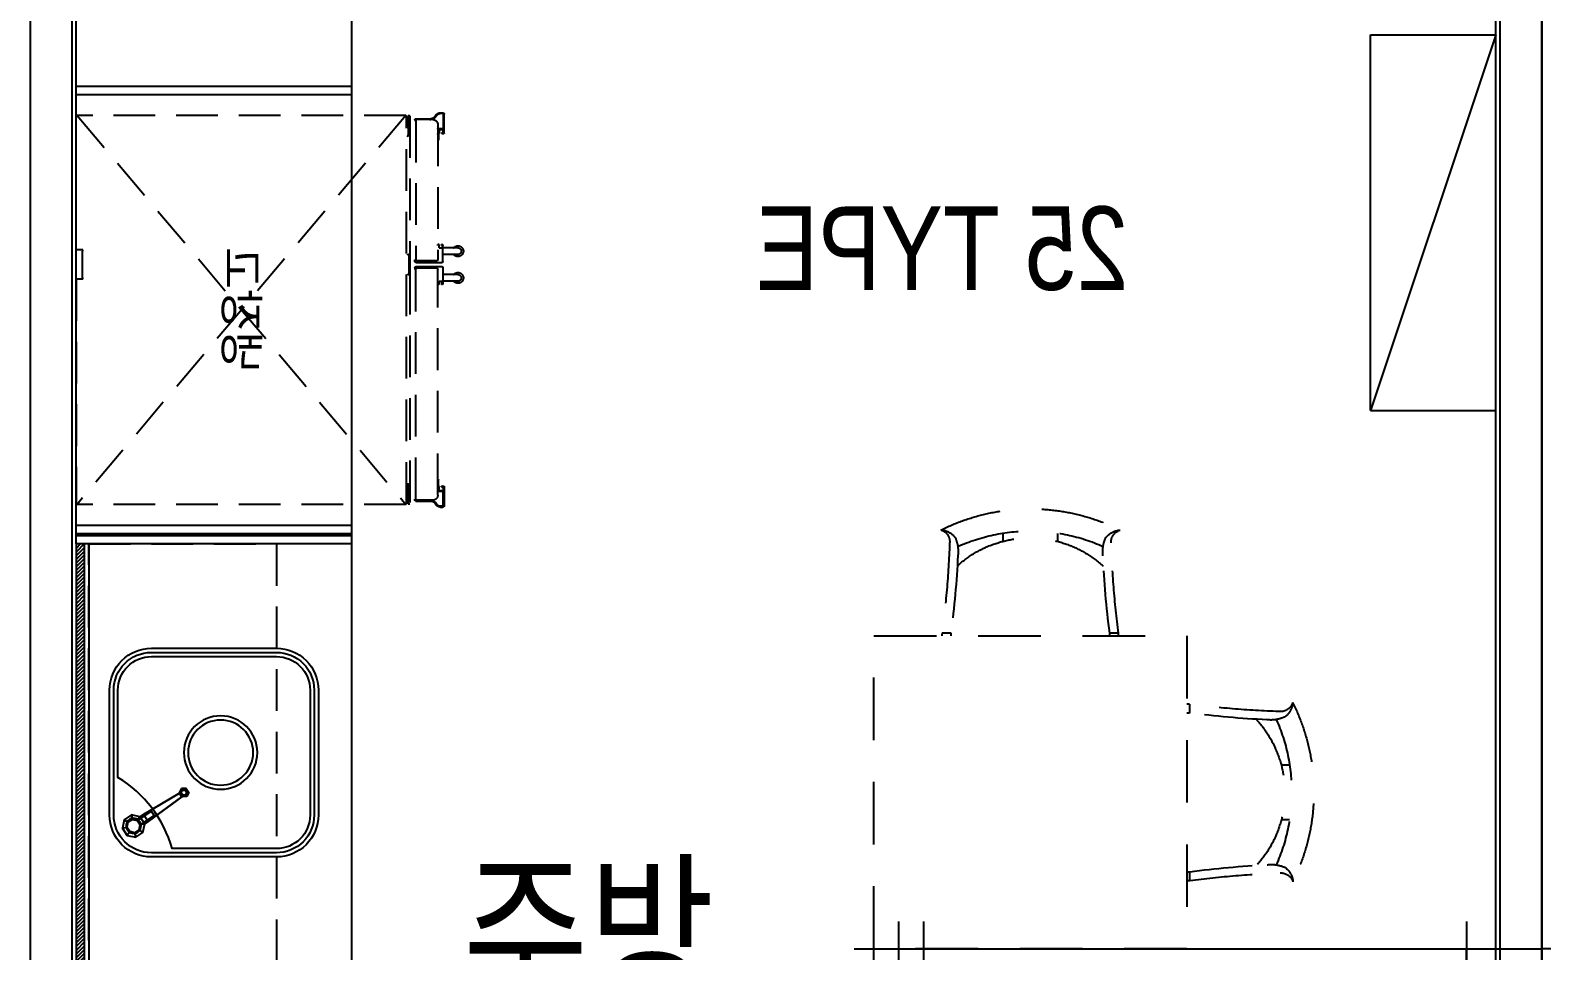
# Model space of a CAD drawing. Header units: millimetres. Extents: x 840000 to 1054178, y 0 to 59400.
# Drawn here: x 877592 to 881212, y 43716 to 45922 of the extents above; entities that cross this region are included whole.
import ezdxf
from ezdxf.enums import TextEntityAlignment as Align
from ezdxf.xclip import XClip

# ---------------------------------------------------------------- set-up
doc = ezdxf.new("R2010")
doc.units = ezdxf.units.MM
doc.header["$LTSCALE"] = 100
doc.header["$XCLIPFRAME"] = 0
for name, pattern in [('X - 단위세대 확장형$0$CEN', [62, 60, -1, 0, -1]), ('X - 단위세대 확장형$0$HID', [1.5, 1, -0.5]), ('X - 단위세대 확장형$0$X-25$0$-HID', [2.5, 1.5, -1]), ('X - 단위세대 확장형$0$X-25$0$HD', [2.5, 1.5, -1]), ('X - 평면도$0$CEN', [62, 60, -1, 0, -1])]:
    doc.linetypes.add(name, pattern=pattern)
for name, color, linetype in [('AA-XXXX-TEXT', 3, 'Continuous'), ('SYM', 7, 'Continuous'), ('X - 단위세대 확장형$0$AA-WAXM-CONC', 2, 'Continuous'), ('X - 단위세대 확장형$0$AA-XXXX-CNTL', 1, 'X - 단위세대 확장형$0$CEN'), ('X - 단위세대 확장형$0$AA-XXXX-FUR', 8, 'Continuous'), ('X - 단위세대 확장형$0$F-KIT', 6, 'Continuous'), ('X - 단위세대 확장형$0$X-25$0$AA-FFXM-KICH', 4, 'Continuous'), ('X - 단위세대 확장형$0$X-25$0$AA-XXXX-FINL', 6, 'Continuous'), ('X - 평면도$0$AA-XXXX-CNTL', 1, 'X - 평면도$0$CEN')]:
    doc.layers.add(name, color=color, linetype=linetype)
doc.layers.add('X - 단위세대 확장형$0$A-MC', color=171, linetype='Continuous', plot=False)
doc.layers.add('X - 단위세대 확장형$0$DEFPOINT', color=163, linetype='Continuous', plot=False)
doc.styles.add('HAUD01', font='Dotum.ttf')
doc.styles.add('X - 단위세대 확장형$0$HAUD02', font='AcadEref.ttf', dxfattribs={"width": 0.8, "bigfont": 'kosdichs.shx'})
doc.styles.add('X - 단위세대 확장형$0$X-55$0$맑은 고딕', font='malgun.ttf')

# ---------------------------------------------------------------- blocks, each defined once
blk = doc.blocks.new('X - 단위세대 확장형$0$X-25$0$C14E34527')
at = {"layer": 'X - 단위세대 확장형$0$X-25$0$AA-FFXM-KICH', "color": 8, "linetype": 'Continuous', "ltscale": 0.5}
blk.add_line((87.2, 116.4), (65.1, 83.1), dxfattribs=at)
for points in [[(112.8, 147.5), (116.9, 127.2), (105.5, 109.9), (85.2, 105.8), (67.9, 117.2), (63.8, 137.5), (75.2, 154.8), (95.5, 158.9)], [(103.8, 141.4), (106.3, 129.3), (99.4, 118.9), (87.2, 116.4), (76.9, 123.3), (74.4, 135.5), (81.2, 145.8), (93.4, 148.3)], [(103.8, 141.4), (106.3, 129.3), (99.4, 118.9), (87.2, 116.4), (76.9, 123.3), (74.4, 135.5), (81.2, 145.8), (93.4, 148.3)]]:
    blk.add_lwpolyline(points, close=True, dxfattribs=at)
blk.add_circle((89.7, 132.3), 18, dxfattribs=at)
for points in [[(75.2, 154.8), (81.2, 145.8), (74.4, 135.5), (63.8, 137.5)], [(95.5, 158.9), (93.4, 148.3), (81.2, 145.8), (75.2, 154.8)], [(112.8, 147.5), (95.5, 158.9), (93.4, 148.3), (103.8, 141.4)], [(116.9, 127.2), (106.3, 129.3), (103.8, 141.4), (112.8, 147.5)], [(79.6, 97.5), (62.4, 108.9), (11.5, 22.7), (20.1, 16.9)], [(11.5, 22.7), (11.5, 22.7), (62.4, 108.9)], [(11.5, 22.7), (62.4, 108.9), (79.6, 97.5), (20.1, 16.9)], [(76.9, 123.3), (87.2, 116.4), (65.1, 83.1), (54.8, 89.9)], [(65.1, 83.1), (54.8, 89.9), (76.9, 123.3), (87.2, 116.4)], [(54.8, 89.9), (76.9, 123.3), (76.9, 123.3), (54.8, 89.9)], [(67.9, 117.2), (62.4, 108.9), (62.4, 108.9), (76.9, 123.3)], [(62.4, 108.9), (76.9, 123.3), (87.2, 116.4), (79.6, 97.5)], [(67.9, 117.2), (62.4, 108.9), (79.6, 97.5), (85.2, 105.8)], [(67.9, 117.2), (63.8, 137.5), (74.4, 135.5), (76.9, 123.3)], [(87.2, 116.4), (65.1, 83.1), (87.2, 116.4)], [(85.2, 105.8), (87.2, 116.4), (76.9, 123.3), (67.9, 117.2)], [(79.6, 97.5), (85.2, 105.8), (87.2, 116.4), (79.6, 97.5)], [(105.5, 109.9), (85.2, 105.8), (87.2, 116.4), (99.4, 118.9)], [(105.5, 109.9), (99.4, 118.9), (106.3, 129.3), (116.9, 127.2)], [(20.1, 16.9), (20.1, 16.9), (79.6, 97.5)], [(0.7, 17.8), (4.5, 15.3), (4.1, 8.4), (0, 6.3)], [(0, 6.3), (9.6, 0), (9.9, 4.6), (4.1, 8.4)], [(19.9, 5.1), (16, 7.7), (9.9, 4.6), (9.6, 0)], [(10.7, 18.3), (11.5, 22.7), (20.1, 16.9), (16.4, 14.5)], [(11.5, 22.7), (11, 22.9), (20.6, 16.6), (20.1, 16.9)]]:
    blk.add_3dface(points, dxfattribs=at)
for points, invisible_edges in [([(93.4, 148.3), (81.2, 145.8), (74.4, 135.5), (76.9, 123.3)], 8), ([(103.8, 141.4), (93.4, 148.3), (76.9, 123.3), (87.2, 116.4)], 10), ([(87.2, 116.4), (99.4, 118.9), (106.3, 129.3), (103.8, 141.4)], 8), ([(4.5, 15.3), (0.7, 17.8), (11, 22.9), (11.5, 22.7)], 8), ([(4.5, 15.3), (4.1, 8.4), (9.9, 4.6), (16, 7.7)], 8), ([(11.5, 22.7), (11.5, 22.7), (10.7, 18.3), (4.5, 15.3)], 8), ([(16, 7.7), (16.4, 14.5), (10.7, 18.3), (4.5, 15.3)], 8), ([(16.4, 14.5), (16, 7.7), (19.9, 5.1), (20.6, 16.6)], 8), ([(20.6, 16.6), (20.1, 16.9), (20.1, 16.9), (16.4, 14.5)], 8)]:
    blk.add_3dface(points, dxfattribs=dict(at, invisible_edges=invisible_edges))
blk = doc.blocks.new('X - 단위세대 확장형$0$X-25$0$C3F035890')
at = {"layer": 'X - 단위세대 확장형$0$X-25$0$AA-FFXM-KICH', "color": 8, "linetype": 'ByBlock', "ltscale": 2}
for points in [[(100, 221.3), (400, 221.3, 0.414214), (500, 321.3), (500, 621.3, 0.414214), (400, 721.3), (100, 721.3, 0.414214), (0, 621.3), (0, 321.3, 0.414214)], [(100, 231.3), (400, 231.3, 0.414214), (490, 321.3), (490, 621.3, 0.414214), (400, 711.3), (100, 711.3, 0.414214), (10, 621.3), (10, 321.3, 0.414214)], [(100, 241.3), (400, 241.3, 0.414214), (480, 321.3), (480, 571.3, -0.18912), (309.6, 701.3), (100, 701.3, 0.414214), (20, 621.3), (20, 321.3, 0.414214)]]:
    blk.add_lwpolyline(points, format="xyb", close=True, dxfattribs=at)
for radius in [88, 78]:
    blk.add_circle((250, 455.4), radius, dxfattribs=at)
at = {"layer": 'X - 단위세대 확장형$0$X-25$0$AA-FFXM-KICH', "linetype": 'ByBlock', "ltscale": 2}
blk.add_blockref('X - 단위세대 확장형$0$X-25$0$C14E34527', (335.7, 531.4), dxfattribs=at)
blk = doc.blocks.new('X - 단위세대 확장형$0$X-25$0$C578C0631')
at = {"layer": 'X - 단위세대 확장형$0$AA-XXXX-FUR', "color": 8, "linetype": 'X - 단위세대 확장형$0$X-25$0$HD'}
for p, q in [((5085.4, 4915.7), (5085.4, 4894.5)), ((5304.6, 4769.3, 3.1), (5324, 4769.3)), ((5304.4, 4638.7, 3.1), (5323.8, 4638.7)), ((5084.7, 4493), (5084.8, 4514.2)), ((4492.1, 4321.9, -1.6), (4513.3, 4322, -1.6)), ((4914.8, 4322.7, -1.6), (4893.6, 4322.6, -1.6)), ((4638.4, 4102.8, 1.6), (4638.5, 4083.4, -1.6)), ((4769.1, 4103, 1.6), (4769.1, 4083.6, -1.6))]:
    blk.add_line(p, q, dxfattribs=at)
blk.add_lwpolyline([(5078.4, 4329), (5078.4, 5079), (4328.4, 5079), (4328.4, 4329)], close=True, dxfattribs=at)
for centre, radius, start, end in [((5092.4, 5285.3), 369.6, 267.829, 268.925), ((5092.4, 5285.3), 390.9, 267.9469, 268.978), ((5382.7, 7141.4), 2245.4, 262.393, 268.037), ((5382.7, 7141.4), 2266.4, 262.463, 267.168), ((5303.5, 4927.6), 30.3, 266.446, 343.132), ((5284.9, 4922.4), 47.8, 306.467, 355.694), ((4902.7, 4703.8), 479.8, 333.421, 26.586), ((5053.8, 4704.8), 259.2, 317.66, 41.7474), ((5280.4, 4959.1), 81.9, 263.172, 293.625), ((4902.7, 4703.8), 426.8, 335.965, 24.0949), ((5374.6, 2266.4), 2266.4, 92.642, 97.346), ((5279.6, 4449), 81.9, 66.1847, 96.637), ((5090.5, 4123.4, 3.1), 390.9, 90.831, 91.7685), ((5090.5, 4123.4), 390.9, 90.831, 91.7685), ((5090.5, 4123.4, 3.1), 369.6, 90.885, 91.87), ((5090.5, 4123.4), 369.6, 90.885, 91.87), ((5374.6, 2266.4), 2245.4, 91.773, 97.416), ((5302.8, 4480.4), 30.3, 16.6779, 93.363), ((5284.1, 4485.7), 47.8, 4.116, 53.3427), ((4122.5, 4315, -1.6), 369.6, 1.075, 2.171), ((2266.4, 4024.7, -1.6), 2245.4, 1.963, 7.607), ((4122.5, 4315, -1.6), 390.9, 1.022, 2.0531), ((2266.4, 4024.7, -1.6), 2266.4, 2.832, 7.537), ((7141.4, 4032.8, -1.6), 2266.4, 172.654, 177.358), ((5284.4, 4316.9, 1.6), 390.9, 178.2315, 179.169), ((5284.4, 4316.9, -1.6), 390.9, 178.2315, 179.169), ((7141.4, 4032.8, -1.6), 2245.4, 172.584, 178.227), ((5284.4, 4316.9, 1.6), 369.6, 178.13, 179.115), ((5284.4, 4316.9, -1.6), 369.6, 178.13, 179.115), ((4448.7, 4127, -1.6), 81.9, 336.375, 6.828), ((4703, 4353.6, -1.6), 259.2, 228.2526, 312.34), ((4958.8, 4127.8, -1.6), 81.9, 173.363, 203.8153), ((4480.2, 4103.9, -1.6), 30.3, 286.868, 3.554), ((4485.3, 4122.5, -1.6), 47.8, 274.306, 323.533), ((4704, 4504.7, -1.6), 426.8, 245.9051, 294.035), ((4922.1, 4123.3, -1.6), 47.8, 216.6573, 265.884), ((4927.4, 4104.6, -1.6), 30.3, 176.637, 253.3221), ((4704, 4504.7, -1.6), 479.8, 243.414, 296.579)]:
    blk.add_arc(centre, radius, start, end, dxfattribs=at)
blk = doc.blocks.new('X - 단위세대 확장형$0$A$C738F6F64')
at = {"layer": 'X - 단위세대 확장형$0$F-KIT', "color": 8, "linetype": 'X - 단위세대 확장형$0$HID'}
for p, q in [((-466, -393.7), (466, 393.6)), ((-466, 393.6), (466, -393.7)), ((-464.8, 393.6), (-466, 393.6)), ((-466, -393.7), (-466, 393.6)), ((-463.8, 394.6), (-464.8, 394.6)), ((-464.8, 393.6), (-464.8, 394.6)), ((-463.8, 394.6), (-463.8, 395.8)), ((-143.7, 395.8), (-463.8, 395.8)), ((-143.7, 379.6), (-143.7, 395.8)), ((-140.7, 379.6), (-143.7, 379.6)), ((-140.7, 379.6), (-140.7, 380.9)), ((-76.7, 380.9), (-140.7, 380.9)), ((-76.7, 379.6), (-76.7, 380.9)), ((-73.7, 379.6), (-76.7, 379.6)), ((-73.7, 395.8), (463.8, 395.8)), ((-73.7, 379.6), (-73.7, 395.8)), ((463.8, 394.6), (463.8, 395.8)), ((464.8, 394.6), (463.8, 394.6)), ((464.8, 393.6), (464.8, 394.6)), ((464.8, 393.6), (466, 393.6)), ((466, -393.7), (466, 393.6)), ((464.8, -394.9), (-464.8, -394.9)), ((-415.9, -399.4), (-417.5, -397)), ((416.8, -398.4), (418.7, -396.4)), ((-464.8, -399.4), (-420.4, -399.4)), ((-464.8, -403.4), (-464.8, -399.4)), ((-464.8, -403.4), (-108.7, -403.4)), ((-458.1, -417.9), (-458.1, -453.2)), ((-457.1, -422.9), (-457.1, -426.4)), ((-456.6, -426.9), (-456.4, -426.9)), ((-456.2, -428.9), (-456.2, -427.1)), ((-456.2, -443.9), (-456.2, -428.9)), ((-456.1, -421.9), (-456.1, -417.9)), ((-456.1, -458.2), (-456.1, -419.9)), ((-455.6, -415.4), (-453.6, -415.4)), ((-453.6, -417.4), (-455.6, -417.4)), ((-453.6, -415.4), (-453.6, -417.4)), ((-453.6, -417.4), (-120.2, -417.4)), ((-131.7, -398.4), (-133.7, -398.4)), ((-108.7, -401.4), (-128.7, -401.4)), ((-120.2, -415.9), (-120.2, -416.9)), ((-116.7, -415.4), (-119.7, -415.4)), ((-117.7, -467.7), (-117.7, -419.9)), ((-113.7, -418.4), (-113.7, -480.5)), ((-108.7, -401.4), (-108.7, -403.4)), ((-88.7, -401.4), (-108.7, -401.4)), ((-108.7, -403.4), (-88.7, -403.4)), ((-103.7, -418.4), (-103.7, -480.5)), ((-100.7, -415.4), (-97.7, -415.4)), ((-99.7, -467.7), (-99.7, -419.9)), ((-97.2, -415.9), (-97.2, -416.9)), ((453.6, -417.4), (-97.2, -417.4)), ((-88.7, -403.4), (464.8, -403.4)), ((-83.7, -398.4), (-85.7, -398.4)), ((421.7, -399.4), (464.8, -399.4)), ((455.6, -415.4), (453.6, -415.4)), ((453.6, -415.4), (453.6, -417.4)), ((453.6, -417.4), (455.6, -417.4)), ((456.1, -421.9), (456.1, -417.9)), ((456.1, -458.2), (456.1, -419.9)), ((456.2, -428.9), (456.2, -427.1)), ((456.2, -443.9), (456.2, -428.9)), ((456.6, -426.9), (456.4, -426.9)), ((457.1, -422.9), (457.1, -426.4)), ((458.1, -417.9), (458.1, -453.2)), ((464.8, -399.4), (464.8, -403.4)), ((-467.7, -466.4), (-462.9, -462.8)), ((-466.5, -468), (-461.7, -464.5)), ((-457.1, -446.4), (-457.1, -449.9)), ((-456.6, -445.9), (-456.4, -445.9)), ((-456.2, -445.7), (-456.2, -443.9)), ((-456.1, -450.9), (-456.1, -453.2)), ((-444.1, -470.2), (-120.2, -470.2)), ((-420.7, -470.2), (-407, -470.2)), ((-154.7, -470.2), (-156.7, -470.2)), ((444.1, -470.2), (-97.2, -470.2)), ((-62.7, -470.2), (-60.7, -470.2)), ((420.7, -470.2), (407, -470.2)), ((456.1, -450.9), (456.1, -453.2)), ((456.2, -445.7), (456.2, -443.9)), ((456.6, -445.9), (456.4, -445.9)), ((457.1, -446.4), (457.1, -449.9)), ((466.5, -468), (461.8, -464.5)), ((467.7, -466.4), (462.9, -462.8)), ((-472.5, -476), (-472.5, -482.5)), ((-470.5, -482.5), (-470.5, -476)), ((-469.5, -483.5), (-435, -483.5)), ((-423.5, -485.5), (-469.5, -485.5)), ((-434.5, -470.7), (-434.5, -483)), ((-433, -471.2), (-422.9, -471.2)), ((-432.5, -473.7), (-432.5, -482)), ((-432.3, -473.5), (-423.4, -473.5)), ((-424.5, -483), (-431.5, -483)), ((-424.5, -480), (-424.5, -483)), ((-424.5, -480), (-424.5, -480)), ((-424, -479.5), (-422.7, -479.5)), ((-423.3, -473.4), (-422.3, -472.2)), ((-422.5, -480.5), (-422.5, -479.7)), ((-422.5, -480.5), (-422.5, -484.5)), ((-422.3, -472.2), (-420.3, -472.2)), ((-422.1, -470.7), (-422.2, -470.9)), ((-420.5, -472.2), (-407, -472.2)), ((-406.5, -470.7), (-406.5, -471.7)), ((-156.7, -472.2), (-156.7, -470.7)), ((-155.8, -473.4), (-156.7, -472.2)), ((-156.7, -480.5), (-156.7, -479.7)), ((-155.2, -479.5), (-156.5, -479.5)), ((-148.9, -473.5), (-155.6, -473.5)), ((-154.7, -480), (-154.7, -480.5)), ((-154.7, -480), (-154.7, -480)), ((-154.7, -480.4), (-149.7, -480.4)), ((-115.7, -482.5), (-154.7, -482.5)), ((-148.7, -473.7), (-148.7, -479.4)), ((-148.7, -518.5), (-148.7, -482.5)), ((-132.7, -518.5), (-132.7, -482.5)), ((-101.7, -482.5), (-62.7, -482.5)), ((-84.7, -518.5), (-84.7, -482.5)), ((-68.7, -473.7), (-68.7, -479.4)), ((-68.7, -518.5), (-68.7, -482.5)), ((-68.5, -473.5), (-61.8, -473.5)), ((-62.7, -480.4), (-67.7, -480.4)), ((-62.7, -480), (-62.7, -480.5)), ((-62.7, -480), (-62.7, -480)), ((-62.2, -479.5), (-60.9, -479.5)), ((-61.6, -473.4), (-60.7, -472.2)), ((-60.7, -472.2), (-60.7, -470.7)), ((-60.7, -480.5), (-60.7, -479.7)), ((406.5, -470.7), (406.5, -471.7)), ((420.5, -472.2), (407, -472.2)), ((422.4, -472.2), (420.4, -472.2)), ((422.1, -470.7), (422.2, -470.9)), ((423.3, -473.4), (422.4, -472.2)), ((422.5, -480.5), (422.5, -479.7)), ((422.5, -480.5), (422.5, -484.5)), ((424, -479.5), (422.7, -479.5)), ((433, -471.2), (422.9, -471.2)), ((432.3, -473.5), (423.4, -473.5)), ((423.5, -485.5), (469.5, -485.5)), ((424.5, -480), (424.5, -483)), ((424.5, -480), (424.5, -480)), ((424.5, -483), (431.5, -483)), ((432.5, -473.7), (432.5, -482)), ((434.5, -470.7), (434.5, -483)), ((469.5, -483.5), (435, -483.5)), ((470.5, -482.5), (470.5, -476)), ((472.5, -476), (472.5, -482.5))]:
    blk.add_line(p, q, dxfattribs=at)
blk.add_lwpolyline([(-463.8, 395.8), (-466, 395.8), (-466, 393.6), (-463.8, 393.6)], close=True, dxfattribs=at)
for centre, radius, start, end in [((-464.8, -393.7), 1.2, 180, 270), ((-420.4, -396.4), 3, 270, 348.0765), ((421.7, -396.4), 3, 180.5, 270), ((464.8, -393.7), 1.2, 270, 0), ((-455.6, -417.9), 2.5, 90, 180), ((-456.6, -422.9), 0.5, 90, 180), ((-456.6, -426.4), 0.5, 180, 270), ((-456.6, -421.9), 0.5, 270, 0), ((-456.4, -427.1), 0.2, 0, 90), ((-455.6, -417.9), 0.5, 90, 180), ((-453.6, -419.9), 2.5, 90, 180), ((-420.8, -398.4), 5, 270, 347.8398), ((-128.7, -398.4), 5, 180.5, 270), ((-128.7, -398.4), 3, 180.5, 270), ((-119.7, -415.9), 0.5, 90, 180), ((-119.7, -416.9), 0.5, 180, 270), ((-120.2, -419.9), 2.5, 0, 90), ((-116.7, -418.4), 3, 0, 90), ((-100.7, -418.4), 3, 90, 180), ((-97.2, -419.9), 2.5, 90, 180), ((-97.7, -415.9), 0.5, 0, 90), ((-97.7, -416.9), 0.5, 270, 0), ((-88.7, -398.4), 5, 270, 359.5), ((-88.7, -398.4), 3, 270, 359.5), ((421.8, -398.4), 5, 180.5, 270), ((453.6, -419.9), 2.5, 0, 90), ((455.6, -417.9), 2.5, 0, 90), ((455.6, -417.9), 0.5, 0, 90), ((456.6, -421.9), 0.5, 180, 270), ((456.4, -427.1), 0.2, 90, 180), ((456.6, -422.9), 0.5, 0, 90), ((456.6, -426.4), 0.5, 270, 0), ((-460.5, -476), 12, 126.6144, 180), ((-460.5, -476), 10, 126.6144, 180), ((-470.1, -453.2), 12, 306.6144, 0), ((-470.1, -453.2), 14, 306.6144, 346.2709), ((-456.6, -446.4), 0.5, 90, 180), ((-456.6, -449.9), 0.5, 180, 270), ((-456.6, -450.9), 0.5, 0, 90), ((-470.1, -453.2), 14, 346.2709, 0), ((-456.4, -445.7), 0.2, 270, 0), ((-444.1, -458.2), 12, 180, 270), ((-434, -470.7), 0.5, 90, 180), ((-434, -470.7), 0.5, 0, 90), ((-420.7, -472.2), 2, 90, 135), ((-407, -470.7), 0.5, 0, 90), ((-156.2, -470.7), 0.5, 90, 180), ((-120.2, -467.7), 2.5, 270, 0), ((-97.2, -467.7), 2.5, 180, 270), ((-61.2, -470.7), 0.5, 0, 90), ((407, -470.7), 0.5, 90, 180), ((420.7, -472.2), 2, 45, 90), ((434, -470.7), 0.5, 90, 180), ((434, -470.7), 0.5, 0, 90), ((444.1, -458.2), 12, 270, 0), ((456.6, -450.9), 0.5, 90, 180), ((470.1, -453.2), 14, 180, 193.7291), ((456.4, -445.7), 0.2, 180, 270), ((470.1, -453.2), 14, 193.7291, 233.3856), ((456.6, -446.4), 0.5, 0, 90), ((456.6, -449.9), 0.5, 270, 0), ((470.1, -453.2), 12, 180, 233.3856), ((460.5, -476), 10, 0, 53.3856), ((460.5, -476), 12, 0, 53.3856), ((-469.5, -482.5), 3, 180, 270), ((-469.5, -482.5), 1, 180, 270), ((-435, -483), 0.5, 270, 0), ((-433, -470.7), 0.5, 180, 270), ((-432.3, -473.7), 0.2, 90, 180), ((-431.5, -482), 1, 180, 270), ((-424, -480), 0.5, 90, 180), ((-423.5, -484.5), 1, 270, 0), ((-423.4, -473.3), 0.2, 270, 322.4314), ((-422.9, -470.2), 1, 270, 315), ((-422.7, -479.7), 0.2, 0, 90), ((-422.3, -472.4), 0.2, 90, 142.4314), ((-407, -471.7), 0.5, 270, 0), ((-156.5, -479.7), 0.2, 90, 180), ((-154.7, -480.5), 2, 180, 270), ((-155.6, -473.3), 0.2, 217.5686, 270), ((-155.2, -480), 0.5, 0, 90), ((-149.7, -479.4), 1, 270, 0), ((-148.9, -473.7), 0.2, 0, 90), ((-115.7, -480.5), 2, 270, 0), ((-101.7, -480.5), 2, 180, 270), ((-68.5, -473.7), 0.2, 90, 180), ((-67.7, -479.4), 1, 180, 270), ((-62.2, -480), 0.5, 90, 180), ((-62.7, -480.5), 2, 270, 0), ((-61.8, -473.3), 0.2, 270, 322.4314), ((-60.9, -479.7), 0.2, 0, 90), ((407, -471.7), 0.5, 180, 270), ((422.9, -470.2), 1, 225, 270), ((422.3, -472.4), 0.2, 37.5686, 90), ((422.7, -479.7), 0.2, 90, 180), ((423.5, -484.5), 1, 180, 270), ((423.4, -473.3), 0.2, 217.5686, 270), ((424, -480), 0.5, 0, 90), ((431.5, -482), 1, 270, 0), ((432.3, -473.7), 0.2, 0, 90), ((433, -470.7), 0.5, 270, 0), ((435, -483), 0.5, 180, 270), ((469.5, -482.5), 3, 270, 0), ((469.5, -482.5), 1, 270, 0), ((-140.7, -518.5), 13, 127.9799, 52.0201), ((-140.7, -518.5), 8, 180, 0), ((-76.7, -518.5), 13, 127.9799, 52.0201), ((-76.7, -518.5), 8, 180, 0)]:
    blk.add_arc(centre, radius, start, end, dxfattribs=at)
at = {"layer": 'X - 단위세대 확장형$0$DEFPOINT', "style": 'X - 단위세대 확장형$0$X-55$0$맑은 고딕'}
blk.add_text('냉장고', height=80, rotation=180, dxfattribs=at).set_placement((0, 0), align=Align.MIDDLE_CENTER)
blk = doc.blocks.new('X - 단위세대 확장형$0$A$C11416124')
at = {"layer": 'X - 단위세대 확장형$0$X-25$0$AA-XXXX-FINL'}
h = blk.add_hatch(dxfattribs=at)
h.set_pattern_fill('ANSI31', color=5, scale=50, angle=810)
h.set_pattern_definition([(135, (-3018850.9825, -1303725.2134), (-4.419417382, -4.419417382), [])])
h.paths.add_polyline_path([(6999.4, 5298.8), (6999.4, 3648.8), (6979.4, 3648.8), (6979.4, 5298.8)])
at = {"layer": 'X - 단위세대 확장형$0$A-MC'}
for p, q in [((3599.4, 4177), (3599.4, 9671.3)), ((6999.4, 5298.8), (6999.4, 9671.3)), ((6969.4, 5298.8), (6999.4, 5298.8)), ((6969.4, 5298.8), (6969.4, 3648.8)), ((3669.4, 4394.3), (3669.4, 1923.8)), ((4969.4, 2470.2), (4969.4, 4394.3)), ((5089.4, 2470.2), (5089.4, 4394.3)), ((5136.4, 4328.8), (3489.4, 4328.8)), ((3669.4, 988.9), (3669.4, 4328.8))]:
    blk.add_line(p, q, dxfattribs=at)
at = {"layer": 'X - 단위세대 확장형$0$AA-WAXM-CONC'}
for p, q in [((7009.4, 1308.8), (7009.4, 9448.8)), ((3589.4, 1308.8), (3589.4, 9248.8))]:
    blk.add_line(p, q, dxfattribs=at)
at = {"layer": 'X - 단위세대 확장형$0$AA-XXXX-CNTL'}
for p, q in [((3489.4, 988.9), (3489.4, 9671.3)), ((5029.4, 2470.2), (5029.4, 4394.3))]:
    blk.add_line(p, q, dxfattribs=at)
at = {"layer": 'X - 단위세대 확장형$0$F-KIT'}
for p, q in [((6339.4, 5298.8), (6339.4, 7828.8)), ((6999.4, 6395.8), (6339.4, 6395.8)), ((6999.4, 6375.8), (6339.4, 6375.8)), ((6999.4, 5343.8), (6339.4, 5343.8)), ((6999.4, 5323.8), (6339.4, 5323.8)), ((6999.4, 5318.8), (6339.4, 5318.8))]:
    blk.add_line(p, q, dxfattribs=at)
at = {"layer": 'X - 단위세대 확장형$0$F-KIT', "elevation": 0}
blk.add_lwpolyline([(6969.4, 3648.8), (6339.4, 3648.8), (6339.4, 5298.8), (6969.4, 5298.8)], close=True, dxfattribs=at)
at = {"layer": 'X - 단위세대 확장형$0$F-KIT', "color": 5, "linetype": 'X - 단위세대 확장형$0$HID', "elevation": 0}
blk.add_lwpolyline([(6519.4, 2548.8), (6969.4, 2548.8), (6969.4, 5298.8), (6519.4, 5298.8)], close=True, dxfattribs=at)
at = {"layer": 'X - 단위세대 확장형$0$X-25$0$AA-FFXM-KICH', "color": 252, "linetype": 'X - 단위세대 확장형$0$X-25$0$-HID', "ltscale": 10, "elevation": 0}
blk.add_lwpolyline([(3899.4, 5618.8), (3899.4, 6518.8), (3599.4, 6518.8), (3899.4, 5618.8), (3599.4, 5618.8), (3599.4, 6518.8)], dxfattribs=at)
at = {"layer": 'X - 단위세대 확장형$0$X-25$0$AA-XXXX-FINL', "color": 5, "elevation": 0}
blk.add_lwpolyline([(6999.4, 5298.8), (6999.4, 3648.8), (6979.4, 3648.8), (6979.4, 5298.8), (6999.4, 5298.8)], dxfattribs=at)
at = {"rotation": 270}
blk.add_blockref('X - 단위세대 확장형$0$A$C738F6F64', (6603.6, 5859.8), dxfattribs=at)
at = {"linetype": 'Continuous', "rotation": 179.9999999999999}
blk.add_blockref('X - 단위세대 확장형$0$X-25$0$C578C0631', (9417.8, 9407.8), dxfattribs=at)
at = {"layer": 'X - 단위세대 확장형$0$X-25$0$AA-XXXX-FINL', "linetype": 'ByBlock', "ltscale": 2, "zscale": -1, "rotation": 270}
blk.add_blockref('X - 단위세대 확장형$0$X-25$0$C3F035890', (6198.1, 5048.8), dxfattribs=at)
at = {"layer": 'X - 단위세대 확장형$0$DEFPOINT', "insert": (4479.2, 5904.9), "char_height": 200, "attachment_point": 7, "style": 'X - 단위세대 확장형$0$HAUD02'}
blk.add_mtext_dynamic_manual_height_columns('{\\fArial|b0|i0|c0|p34;25} {\\fArial|b0|i0|c0|p34;TYPE}', width=1115.063, gutter_width=12.5, heights=[0], dxfattribs=at)
blk = doc.blocks.new('X - 단위세대 확장형', base_point=(-475.4, -286.7))
at = {"xscale": -1}
blk.add_blockref('X - 단위세대 확장형$0$A$C11416124', (63951.4, 55284.3), dxfattribs=at)
blk.add_blockref('X - 단위세대 확장형$0$A$C11416124', (56972.6, 55284.3))
blk = doc.blocks.new('20220114_기준층 실명')
at = {"layer": 'AA-XXXX-TEXT', "style": 'HAUD01', "width": 0.8}
blk.add_text('주방', height=300, dxfattribs=at).set_placement((-24609.9, 26449.1), align=Align.MIDDLE_CENTER)
blk = doc.blocks.new('X - 평면도', base_point=(-475.4, -286.7))
at = {"layer": 'X - 평면도$0$AA-XXXX-CNTL'}
for p, q in [((1316842, 68689.6), (1316842, 56493.1)), ((1320462, 68689.6), (1320462, 56493.1))]:
    blk.add_line(p, q, dxfattribs=at)

msp = doc.modelspace()

# ---------------------------------------------------------------- block references
ref = msp.add_blockref('X - 평면도', (-439725.3, -16179.1))
XClip(ref).set_block_clipping_path([(1279249.9173513227, 15892.4151621314), (1363249.9173513227, 75292.4151621313)])

# ---------------------------------------------------------------- next in the draw order: block references
at = {"layer": 'AA-XXXX-TEXT'}
msp.add_blockref('20220114_기준층 실명', (903539.4, 17309.8), dxfattribs=at)

# ---------------------------------------------------------------- next in the draw order: block references
at = {"layer": 'SYM'}
ref = msp.add_blockref('X - 단위세대 확장형', (820274.7, -16179.1), dxfattribs=at)
XClip(ref).set_block_clipping_path([(27286.2339647645, 22495.2025850526), (88213.6007378809, 68689.6277392105)])

doc.saveas('drawing.dxf')
